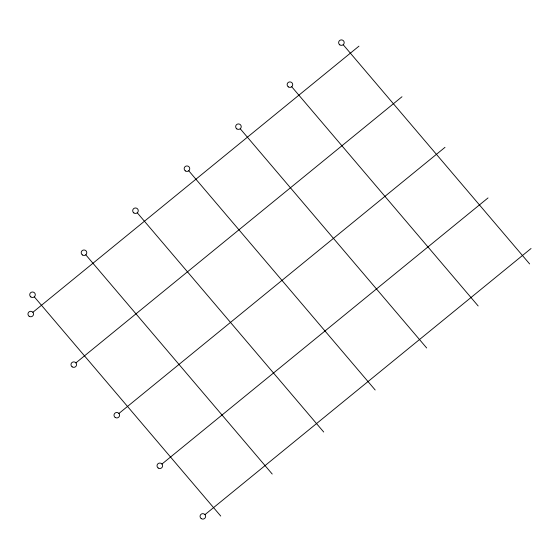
<?xml version="1.0" encoding="UTF-8"?>
<svg xmlns="http://www.w3.org/2000/svg" width="559" height="559" viewBox="0 0 559 559"><rect width="100%" height="100%" fill="white"/><g stroke="black" fill="none" stroke-linecap="round" stroke-linejoin="round"><path stroke-width="0.84" d="M32.89 312.278L358.955 46.159M75.912 362.868L401.984 96.749M118.934 413.45L445.006 147.331M161.956 464.04L488.028 197.921M204.985 514.622L531.05 248.503M343.205 44.734L529.639 263.939M291.721 86.75L478.155 305.962M240.237 128.773L426.671 347.977M188.753 170.788L375.187 389.993M137.269 212.804L323.703 432.016M85.786 254.827L272.219 474.032M34.302 296.843L220.735 516.055M339.802 44.86A2.795 2.739 4.2 0 0 344.197 42.875A2.795 2.739 4.2 0 0 340.235 40.136A2.795 2.739 4.2 0 0 339.802 44.86M288.318 86.883A2.795 2.739 4.2 0 0 292.713 84.898A2.795 2.739 4.2 0 0 288.751 82.152A2.795 2.739 4.2 0 0 288.318 86.883M236.834 128.898A2.795 2.739 4.2 0 0 241.229 126.914A2.795 2.739 4.2 0 0 237.268 124.175A2.795 2.739 4.2 0 0 236.834 128.898M185.35 170.914A2.795 2.739 4.2 0 0 189.746 168.93A2.795 2.739 4.2 0 0 185.784 166.191A2.795 2.739 4.2 0 0 185.35 170.914M133.867 212.937A2.795 2.739 4.2 0 0 138.262 210.953A2.795 2.739 4.2 0 0 134.3 208.214A2.795 2.739 4.2 0 0 133.867 212.937M82.383 254.953A2.795 2.739 4.2 0 0 86.778 252.968A2.795 2.739 4.2 0 0 82.816 250.229A2.795 2.739 4.2 0 0 82.383 254.953M30.899 296.976A2.795 2.739 4.2 0 0 35.294 294.991A2.795 2.739 4.2 0 0 31.332 292.245A2.795 2.739 4.2 0 0 30.899 296.976M201.233 518.612A2.795 2.739 4.2 0 0 205.621 516.628A2.795 2.739 4.2 0 0 201.659 513.889A2.795 2.739 4.2 0 0 201.233 518.612M158.204 468.03A2.795 2.739 4.2 0 0 162.599 466.045A2.795 2.739 4.2 0 0 158.637 463.299A2.795 2.739 4.2 0 0 158.204 468.03M115.182 417.44A2.795 2.739 4.2 0 0 119.577 415.456A2.795 2.739 4.2 0 0 115.615 412.717A2.795 2.739 4.2 0 0 115.182 417.44M72.16 366.851A2.795 2.739 4.2 0 0 76.555 364.866A2.795 2.739 4.2 0 0 72.593 362.127A2.795 2.739 4.2 0 0 72.16 366.851M29.138 316.268A2.795 2.739 4.2 0 0 33.533 314.284A2.795 2.739 4.2 0 0 29.571 311.545A2.795 2.739 4.2 0 0 29.138 316.268"/></g></svg>
